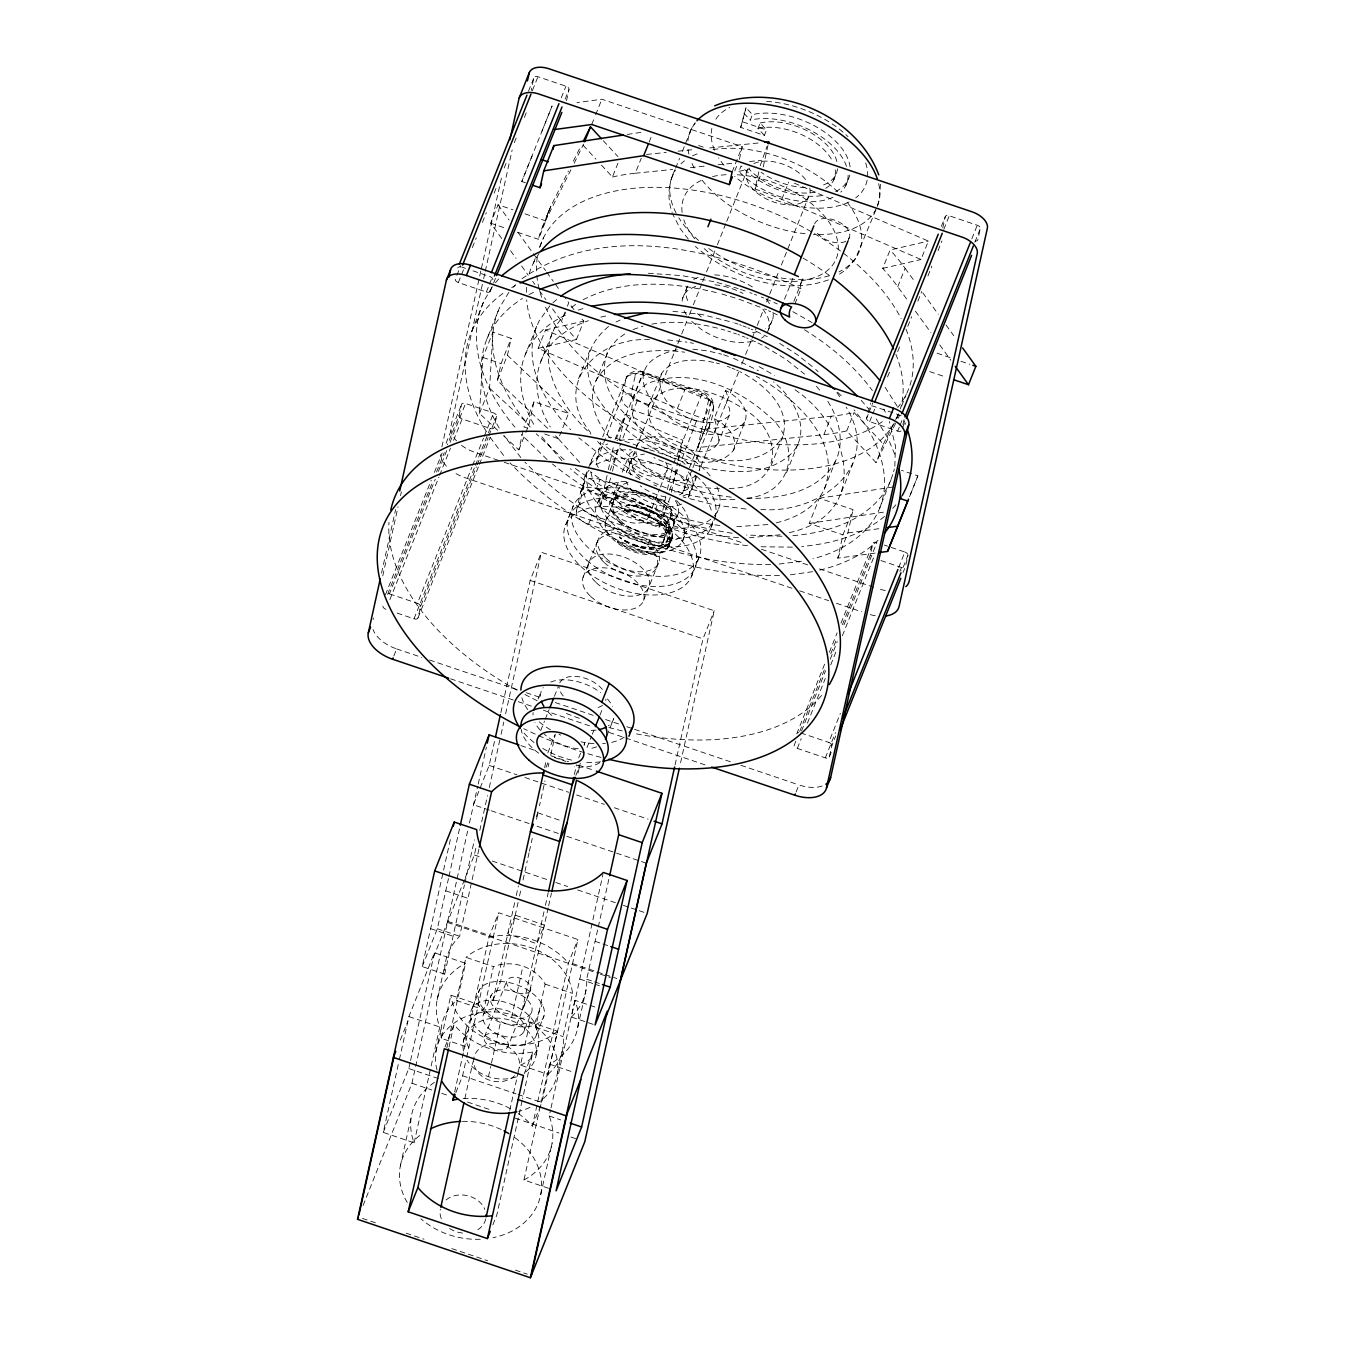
<?xml version="1.0" encoding="UTF-8"?>
<svg xmlns="http://www.w3.org/2000/svg" width="1345" height="1345" viewBox="0 0 1345 1345"><rect width="100%" height="100%" fill="white"/><g stroke="black" fill="none" stroke-linecap="round" stroke-linejoin="round"><path stroke-width="0.75" stroke-dasharray="5 3.75" d="M672.365 535.545L672.08 532.755M497.65 430.265L479.476 413.436L482.838 357.417L492.926 332.181L511.184 338.352L507.435 355.231L497.347 380.467L548.02 428.719M479.476 413.436L489.58 388.184L492.926 332.181M672.416 534.234L669.877 542.724M670.18 541.749L667.288 530.754M669.575 544.759L668.852 546.221L670.398 539.295M708.613 428.366C712.648 416.984 719.625 396.691 702.578 392.084L643.246 372.027L634.336 371.27L629.124 373.792L626.652 376.987L602.728 436.822M894.845 466.244L895.434 445.918L889.398 421.506M729.225 488.42C782.857 488.454 784.942 432.67 744.39 409.519C718.903 392.084 670.18 373.607 648.71 405.064C643.969 431.291 674.534 448.625 697.097 450.995C708.714 454.946 726.737 442.774 714.884 431.392A33.591 19.368 21.8 0 0 714.195 418.749L725.527 390.437C736.757 395.867 749.955 408.039 744.945 421.742L733.613 450.054C703.452 489.748 592.069 423.339 646.844 383.813C687.682 366.916 735.463 386.351 766.7 414.21C802.276 441.849 794.861 494.405 745.853 498.289M598.357 467.455A14.812 8.541 21.8 0 1 596.407 461.1L621.878 397.397L626.081 378.449A7.397 6.019 12.5 0 1 635.328 375.188A7.397 4.27 21.8 0 1 643.246 373.355L643.33 371.96L616.464 438.453A14.812 8.541 21.8 0 0 608.495 437.243M689.447 467.791L713.388 407.955A7.397 6.019 12.5 0 0 708.63 399.986A7.397 4.27 21.8 0 0 702.578 393.412L702.712 392.017L673.559 463.487M557.301 1073.461L563.067 1046.931M536.117 1055.102L538.639 1043.653M381.526 573.121L395.581 509.671M373.069 619.591L373.406 618.061M382.753 575.895L398.036 506.846M400.524 495.649L401.348 491.917M441.883 446.893L480.972 270.362M481.392 268.496L502.055 175.186M482.384 284.316L450.962 426.214A29.624 17.081 21.8 0 0 456.527 440.874M483.628 278.718L484.872 273.119M485.276 271.253L512.142 149.951M459.082 415.655L461.57 404.425A3.732 2.152 21.8 0 1 465.555 403.5L493.581 412.965A3.732 2.152 21.8 0 1 496.624 416.277L494.136 427.508A3.732 2.152 21.8 0 1 490.152 428.45L462.142 418.967A3.732 2.152 21.8 0 1 459.082 415.655L447.431 444.791M566.514 100.724L569.002 89.493A3.732 2.152 21.8 0 0 565.942 86.181L537.933 76.715A3.732 2.152 21.8 0 0 533.931 77.64L531.443 88.871A3.732 2.152 21.8 0 0 532.149 90.72M397.195 613.118L414.008 618.801A3.732 2.152 21.8 0 0 418.009 617.876L420.497 606.629L476.433 466.782M455.316 279.239A3.732 2.152 21.8 0 0 458.359 282.551L486.386 292.016A3.732 2.152 21.8 0 0 490.37 291.092L491.194 287.342M497.347 380.467L501.08 363.587L511.184 338.352M503.702 435.881L518.851 449.903L523.07 430.803M525.828 432.434L528.938 424.667L534.015 401.735L568.548 413.419L558.444 438.655L543.111 433.46M434.435 1082.355A71.655 58.289 12.5 0 0 414.125 1142.83L383.258 1132.389L398.927 1061.625M399.364 1059.608L408.897 1016.585L434.435 952.748L465.572 963.289L446.742 1048.327M478.904 849.132L459.62 936.271A71.655 58.289 12.5 0 0 444.674 974.15L422.229 966.567L451.063 836.388M422.229 966.567L437.36 928.739L448.49 878.52M448.944 876.469L459.839 827.259M383.258 1132.389L408.779 1068.552L410.124 1062.483M410.578 1060.465L434.435 952.748M363.1 1205.423L411.94 1083.263L467.606 831.126M469.405 823.005L477.761 786.119M478.215 784.068L486.386 747.164M400.306 1166.081L411.486 1115.61M489.345 810.127L473.44 804.747L489.176 765.423L495.027 738.993M500.878 712.564L530.149 580.401L541.379 552.307L714.229 610.748L679.813 766.179M444.674 974.15L464.412 884.976M464.866 882.925L474.415 839.868M465.252 877.747L474.348 854.983L476.618 844.761M479.795 830.437L487.495 795.668M489.294 787.497L500.626 736.371M501.08 734.32L503.787 722.046M505.602 713.876L541.379 552.307M414.125 1142.83L439.765 1027.025A71.655 58.289 12.5 0 1 465.572 963.289M441.295 1038.323A61.702 50.185 12.5 0 1 456.426 1000.495L465.992 957.354L493.447 966.618L483.881 1009.776A37.021 30.111 12.5 0 0 468.749 1047.604L441.295 1038.323L450.861 995.182L478.316 1004.463A37.021 30.128 12.5 0 0 529.997 1021.948L557.452 1031.228L547.903 1074.369L520.448 1065.089L529.997 1021.948M449.028 1046.914L454.005 1024.503A71.655 58.289 12.5 0 0 532.906 1051.992L522.533 1098.865M576.383 511.167L580.586 492.22L584.201 483.141A14.812 8.541 21.8 0 1 600.055 479.459L659.386 499.516A14.812 8.541 21.8 0 1 671.508 512.664L667.305 531.628L663.673 540.69A14.812 8.541 21.8 0 1 647.836 544.372L588.505 524.315A14.812 8.541 21.8 0 1 576.383 511.167L580.014 502.105L584.201 483.141M454.677 1091.921L488.975 937.062L498.692 912.734L577.896 939.516L541.8 1102.53L539.614 1107.977M596.407 461.1L600.61 442.135M455.854 1092.594L462.596 1075.765L466.211 1059.406M466.665 1057.372L498.692 912.734M464.832 1098.697L472.986 1061.861M670.247 497.196L659.067 527.375L600.005 507.401L607.083 475.457M608.36 469.624L613.606 445.935M491.631 1000.176L492.993 1000.209L514.849 901.94M516.261 895.535L518.397 885.952M544.607 767.575L546.221 760.228M547.852 752.897L554.728 735.042M600.005 507.401L611.387 476.298M612.53 471.187L618.145 445.851M619.423 440.017L625.106 414.361L632.369 416.799A227.07 130.885 21.8 0 0 682.873 440.185L678.485 459.99M493.077 1000.209L500.575 981.497L518.094 902.394M519.506 895.989L520.918 889.6M523.037 880.017L527.29 860.834M527.997 857.639L529.056 852.831M529.409 851.234L532.25 838.456M536.504 819.273L537.563 814.482M536.42 816.617L538.689 809.337M539.479 805.789L540.27 802.242M541.043 798.711L544.977 780.991M548.104 766.818L548.894 763.271M550.794 754.73L555.351 734.168M708.63 399.986L704.444 418.934A7.397 4.27 21.8 0 1 696.508 420.783L637.194 400.726A7.397 4.27 21.8 0 1 631.124 394.152L635.328 375.188M488.47 1076.672L490.723 1066.484M491.463 1063.105L500.491 1022.368M525.592 1071.982A37.021 30.111 12.5 0 0 510.932 1020.502L522.953 966.181M543.985 911.776L522.213 1010.061L529.711 991.349L548.289 907.438M545.397 905.387L548.239 892.609M574.382 774.485L576.332 765.675M548.642 905.841L551.467 893.063M578.031 773.123L580.25 763.103M584.15 745.483L584.806 742.558L583.864 744.895M509.772 1110.398L519.288 1067.426M520.448 1065.089A37.021 30.111 12.5 0 0 535.579 1027.261L545.129 984.103A37.021 30.128 12.5 0 0 493.447 966.618M522.079 1100.899L496.809 1215.023L492.455 1225.883M764.38 135.391L757.975 128.447L760.16 122.983L766.566 129.927L764.38 135.391L740.692 127.388L746.038 107.684L752.443 114.628A63.871 36.819 21.8 0 1 814.128 125.64A63.871 36.819 21.8 0 1 850.09 166.915M740.692 127.388L746.038 107.684M739.414 159.366L742.221 146.706L601.854 99.244L576.955 102.623M659.067 527.375L666.128 495.414M667.423 489.597L672.769 465.437A227.07 130.885 21.8 0 1 653.855 457.687M675.072 474.213L677.645 462.562M678.082 460.612L680.234 450.894M671.34 492.253L676.871 467.27M518.397 1113.593A71.655 58.289 12.5 0 1 532.351 1126.135L568.447 963.121L577.896 939.516M663.673 540.69L667.877 521.726L671.508 512.664M548.541 1188.274L523.962 1179.968L549.601 1064.164A71.655 58.289 12.5 0 0 574.87 1000.243L588.202 1004.749M679.41 494.859A14.812 8.541 21.8 0 0 683.714 490.622L687.9 471.658M547.903 1074.369A61.702 50.185 12.5 0 0 563.034 1036.541L572.583 993.4A61.702 50.185 12.5 0 0 530.434 947.485A61.702 50.185 12.5 0 0 465.992 957.354M523.962 1179.968A71.655 58.289 12.5 0 0 549.214 1116.031L550.576 1109.928M551.013 1107.91L574.87 1000.243M593.111 1024.352L571.373 1017.005L602.93 874.519M895.619 423.389L876.032 462.613L846.745 430.888A202.355 116.645 21.8 0 1 823.913 434.637L697.769 447.566L704.141 418.833L711.505 400.423A202.355 116.645 21.8 0 1 684.723 390.134L545.515 329.962L538.151 348.372L677.359 408.544A202.355 116.645 21.8 0 0 704.141 418.833M794.391 183.189L928.369 241.091L921.006 259.501L781.798 199.346A202.355 116.645 21.8 0 0 755.033 189.04L759 171.084M760.194 165.704L766.902 146.521M697.769 447.566L705.133 429.156L711.505 400.423M763.187 167.049L767.961 145.495M571.373 1017.005A71.655 58.289 12.5 0 0 586.689 979.227L597.819 929.008M598.273 926.957L609.167 877.747M540.74 1194.562L552.089 1143.25M577.728 1027.462L586.101 989.516M675.072 764.901L702.998 638.841L714.229 610.748M901.083 431.005A3.732 2.152 21.8 0 1 897.687 431.089L869.677 421.624A3.732 2.152 21.8 0 1 866.634 418.312L870.669 403.181M875.141 553.098L837.8 558.158L842.962 534.856L853.066 509.62L819.324 498.205L809.219 523.44L842.962 534.856M837.8 558.158L847.905 532.923L853.066 509.62M842.424 624.652L870.4 554.728L872.888 543.498A3.732 2.152 21.8 0 1 876.873 542.556L842.693 628.031M942.761 227.944L945.249 216.713A3.732 2.152 21.8 0 1 949.251 215.772L977.26 225.254A3.732 2.152 21.8 0 1 980.32 228.566L977.832 239.797A3.732 2.152 21.8 0 1 975.159 241.024M795.803 741.213L794.256 745.096A3.732 2.152 21.8 0 0 797.316 748.408L825.326 757.874A3.732 2.152 21.8 0 0 829.31 756.949L831.815 745.702L835.699 735.984M902.932 424.532L904.176 418.917M905.874 564.715L907.942 555.351L901.738 570.885M437.142 999.823L445.161 963.861M463.268 1042.072L465.706 1031.211M435.881 1051.74L441.278 1027.933M894.29 469.035L893.652 471.792M637.194 400.726L621.659 441.429M696.508 420.783L680.973 461.486M675.055 169.621C668.196 182.802 667.002 198.572 672.181 212.51M877.276 206.407L879.68 198.354L880.42 183.777M892.878 474.499L879.68 508.141C868.702 535.646 840.474 551.82 812.952 558.713M677.359 349.767C584.688 369.018 705.268 470.01 744.945 421.742M649.601 339.68C596.911 336.469 551.316 385.124 590.573 432.569M608.562 326.482C545.683 379.038 638.841 451.701 690.674 463.924C723.593 473.238 766.751 478.854 793.062 451.92C811.808 428.82 793.298 397.481 773.543 381.846M789.313 532.654C872.586 514.126 850.158 425.978 794.105 389.142M760.833 509.436C817.777 514.513 883.799 467.707 846.173 407.182M565.741 312.645L554.678 327.575L540.858 361.385C532.233 383.039 538.639 407.703 550.29 426.953M552.173 333.072C538.235 370.615 564.009 409.62 590.959 434.065M696.794 476.517L687.883 498.659A33.591 19.368 21.8 0 0 664.564 466.631A33.591 19.368 21.8 0 0 625.728 473.928L677.039 345.615M879.68 508.141C893.231 474.012 876.167 436.167 854.008 409.821M549.853 305.853L538.841 321.371L525.307 354.542C515.555 378.315 522.432 405.568 535.175 426.819M536.621 326.213C522.045 363.436 544.759 403.534 570.583 429.727M605.452 521.709L617.557 491.093M508.898 292.285L499.55 307.669L486.957 338.957C474.449 369.303 484.099 404.088 500.895 430.787M498.272 310.645C481.964 351.28 503.349 396.237 530.199 427.021M583.293 485.411L584.772 481.695M663.102 542.136L664.581 538.42M528.501 91.225L533.931 77.64M456.863 275.355L460.747 265.637M532.502 90.3L537.933 76.715M458.359 282.551L464.58 266.999M472.347 247.581L476.231 237.863M482.451 222.328L486.335 212.611M494.103 193.192L496.439 187.358M504.207 167.94L506.527 162.106M514.311 142.688L516.631 136.871M524.399 117.435L526.736 111.618M501.719 238.469L490.673 223.169L498.037 204.759L512.966 209.803M525.424 182.785L521.776 181.558L531.88 156.323L535.529 157.55M541.968 131.238L552.072 106.003L521.776 181.558M561.285 97.832L565.942 86.181M486.386 292.016L488.706 286.182M489.479 284.249L492.589 276.482M486.302 431.51C467.724 402.189 457.334 363.553 472.112 330.466L484.15 300.574L492.169 286.939M565.119 99.194L569.002 89.493M490.37 291.092L495.817 277.49M385.427 594.776L431.274 480.182M434.385 472.398L442.152 452.979M446.036 443.262L461.57 404.425M387.595 594.372L432.67 481.712M436.553 471.994L444.321 452.559M388.436 593.599A3.732 2.152 21.8 0 1 389.428 593.851L435.259 479.24M438.369 471.473L446.91 450.104M450.02 442.337L465.555 403.5M389.882 599.618L438.823 477.24M439.596 475.306L450.474 448.104M453.584 440.336L462.142 418.967M542.237 227.473L551.332 205.314L568.464 170.983M517.539 232.248L538.454 239.309L545.818 220.916A202.355 116.645 21.8 0 1 551.332 205.314M533.377 263.099L536.487 255.331M539.58 247.564L543.464 237.846M574.164 163.249L583.596 144.117M591.75 124.497L594.86 116.729M595.633 114.779L601.854 99.244M393.833 655.973L396.657 648.912A29.624 17.081 21.8 0 1 373.002 629.477M420.497 606.629A3.732 2.152 21.8 0 0 417.438 603.317L471.826 467.354M472.599 465.404L483.477 438.218M484.25 436.268L493.581 412.965M414.008 618.801L474.617 467.287M475.39 465.353L490.152 428.45M477.206 464.832L488.084 437.646M488.857 435.696L496.624 416.277M418.009 617.876L478.601 466.362M479.375 464.428L490.252 437.226M601.434 165.099L612.429 177.002L617.943 163.199M538.151 348.372L576.433 339.495A202.355 116.645 21.8 0 1 561.403 321.186L565.085 311.973M567.388 306.223L568.767 302.776L565.455 298.17M534.015 401.735L523.928 426.987L529.678 428.921M518.851 449.903L525.054 434.368M612.429 177.002A202.355 116.645 21.8 0 1 635.26 173.253L641.246 158.29M649.131 142.066L652.241 134.298M576.433 339.495L583.797 321.085A202.355 116.645 21.8 0 1 580.737 317.689M578.535 378.668L589.85 350.356M675.644 168.175L679.561 158.357M682.403 151.279L691.414 128.75L697.668 119.016M610.176 438.218C596.911 423.053 586.823 400.524 595.936 380.82L609.571 348.288L617.153 339.411L626.013 333.056M565.741 524.718L573.189 506.073M584.991 476.584L587.025 471.49M588.387 468.094L592.456 457.939M615.018 439.596L625.106 414.361M581.158 490.757L583.158 487.176L580.586 492.22A14.812 8.541 21.8 0 1 596.423 488.538L600.055 479.459M632.856 399.112L644.171 370.8M588.505 524.315L592.136 515.236A14.812 8.541 21.8 0 1 580.014 502.105M610.075 470.38L620.886 443.362M846.509 166.36A63.871 36.819 21.8 0 0 750.258 120.092L752.443 114.628M597.785 502.593L601.887 492.304M732.134 171.958L742.221 146.706M682.436 298.893L688.018 284.972A43.006 24.798 21.8 0 0 688.539 302.474M734.757 171.017L737.094 165.2M832.942 197.261A63.871 36.819 21.8 0 1 738.909 171.37L741.078 165.906A63.871 36.819 21.8 0 0 824.939 195.075M609.89 503.249L619.238 479.862M622.348 472.078L628.586 456.493M648.088 407.283L661.69 373.288C671.676 359.149 691.683 359.048 707.167 361.183M583.041 577.392L598.306 539.244M677.813 343.664L680.923 335.897M681.696 333.963L688.674 316.495M689.447 314.562L692.557 306.794M693.331 304.844L701.871 283.509M702.645 281.559L705.755 273.808M706.529 271.858L716.616 246.623M717.406 244.689L725.93 223.337M726.72 221.404L747.669 168.999M400.322 1040.072L407.871 1021.191M433.409 957.354L464.496 879.647M738.909 171.37L748.997 169.033L749.4 168.007M538.118 699.03L541.11 691.549M617.17 542.775L617.641 541.631A33.591 19.368 21.8 0 0 659.773 552.257A33.591 19.368 21.8 0 0 665.321 527.156A33.591 19.368 21.8 0 0 624.685 509.805L624.214 510.966A32.381 18.662 21.8 0 0 617.17 542.775A33.591 19.368 21.8 0 0 659.302 553.417A33.591 19.368 21.8 0 0 664.867 528.299A33.591 19.368 21.8 0 0 624.214 510.966L628.788 510.982M755.033 189.04L761.472 172.933M540.673 730.654L544.49 721.122M545.263 719.205L549.079 709.672M554.409 696.323L558.225 686.774M677.359 408.544L684.723 390.134M545.969 767.423L548.222 761.808M648.66 516.362L659.571 489.076M660.345 487.125L667.355 469.607M667.877 521.726A14.812 8.541 21.8 0 0 655.755 508.595L659.386 499.516M781.798 199.346L788.708 182.079M445.027 1046.898L454.005 1024.503M647.836 544.372L651.451 535.293A14.812 8.541 21.8 0 0 667.305 531.628M669.407 490.437L680.217 463.42M472.145 1008.33L479.627 989.617M683.714 490.622L692.204 469.388M692.91 467.623L709.185 426.92A7.397 6.019 12.5 0 0 704.444 418.934M578.72 757.773L581.057 751.922M643.582 600.324L658.848 562.176M666.716 542.539L678.099 514.042M575.862 775.409L579.594 766.045L575.71 764.733M586.975 747.601L591.548 736.152M592.304 734.252L593.834 730.436M599.937 715.17L602.997 707.537M669.928 543.514L670.382 542.388M738.64 371.977L699.047 470.75M741.734 364.209L744.844 356.425M745.618 354.475L756.495 327.272M757.269 325.322L763.489 309.77M766.583 302.003L768.92 296.169M769.693 294.219L778.234 272.85M781.344 265.066L808.53 197.042M483.696 1013.979L491.194 995.266M717.826 444.069L729.982 413.386L729.478 408.207L726.216 403.08A33.591 19.368 21.8 0 0 725.527 390.437M682.302 541.531A46.655 26.883 21.8 0 0 630.855 492.119A46.655 26.883 21.8 0 0 606.965 532.536A46.655 26.883 21.8 0 0 682.302 541.531L686.421 531.241M484.503 1036.76L506.964 980.589M767.306 332.501L772.887 318.58M607.032 735.446L613.774 718.583A38.786 22.361 21.8 0 1 608.343 725.779M784.505 299.246L792.995 278.012M833.614 180.18L835.8 174.732M793.869 301.381L802.915 278.734L801.267 277.927M794.945 303.852L800.981 288.755A31.91 18.393 21.8 0 1 802.915 278.734M845.837 185.475L848.022 180.011M691.431 576.686A68.007 39.207 21.8 0 0 610.865 506.645A68.007 39.207 21.8 0 0 583.461 568.8A68.007 39.207 21.8 0 0 691.431 576.686L698.879 558.04A68.007 39.207 21.8 0 0 618.33 487.983A68.007 39.207 21.8 0 0 590.909 550.139A68.007 39.207 21.8 0 0 698.879 558.04M710.681 528.551L718.146 509.906M507.939 1046.528A12.693 7.313 21.8 0 0 492.959 1033.414A12.693 7.313 21.8 0 0 487.747 1044.981A12.693 7.313 21.8 0 0 507.939 1046.528L530.401 990.357A12.693 7.313 21.8 0 0 515.438 977.243A12.693 7.313 21.8 0 0 510.226 988.81A12.693 7.313 21.8 0 0 530.401 990.357M523.743 1031.817A21.94 12.643 21.8 0 0 498.945 1008.767A21.94 12.643 21.8 0 0 488.47 1028.118A21.94 12.643 21.8 0 0 523.743 1031.817L531.225 1013.088A21.94 12.643 21.8 0 0 506.426 990.038A21.94 12.643 21.8 0 0 495.969 1009.389A21.94 12.643 21.8 0 0 531.225 1013.088M534.671 1023.074L542.153 1004.345M847.888 241.209L849.435 237.342M536.537 1034.54L544.019 1015.811M524.214 1073.73L532.906 1051.992M771.088 465.673L782.403 437.36C792.424 408.073 763.203 383.224 739.7 371.607M875.763 210.156L855.302 259.081L845.652 270.076L837.716 275.321M786.455 472.852L797.77 444.539M532.351 1126.135L538.891 1109.793M906.597 298.96L897.754 286.704A202.355 116.645 21.8 0 0 882.723 268.395L890.087 249.985L928.369 241.091M823.913 434.637L831.26 416.227A202.355 116.645 21.8 0 0 854.109 412.478L883.396 444.203L876.032 462.613M897.754 286.704L905.118 268.294A202.355 116.645 21.8 0 0 890.087 249.985M846.745 430.888L854.109 412.478M776.25 522.835C795.467 518.245 815.238 507.872 824.199 489.395L835.531 461.083C845.08 441.631 838.876 418.379 827.578 401.062M941.365 226.414L945.249 216.713M866.634 418.312L868.181 414.428M868.954 412.478L872.838 402.76M943.803 229.373L949.251 215.772M841.667 491.715L852.999 463.403M869.677 421.624L872.014 415.79M872.787 413.84L875.898 406.072M887.549 376.936L889.886 371.119M897.653 351.684L899.973 345.867M907.757 326.431L911.641 316.731M917.845 301.179L921.728 291.478M927.949 275.927L931.833 266.226M938.053 250.674L941.937 240.974M898.51 413.739L896.19 419.556A197.698 113.955 21.8 0 0 898.494 414.344M901.621 405.971L906.278 394.32M971.813 238.838L977.26 225.254M897.687 431.089L899.25 427.206M900.024 425.255L903.134 417.488M974.873 242.15L980.32 228.566M902.461 428.214L904.798 422.397M796.744 733.849L825.763 661.286M829.377 652.275L837.145 632.839M841.029 623.138L872.888 543.498M799.687 731.495L825.326 667.389M830.773 653.788L836.993 638.253M801.519 730.974L825.595 670.768M830.268 659.117L837.262 641.632M797.316 748.408L801.2 738.691M807.42 723.156L825.275 678.468M830.722 664.884L836.943 649.332M842.374 635.748L873.443 558.04A3.732 2.152 21.8 0 1 870.4 554.728M917.878 475.861L909.338 497.213L917.878 475.861L901.453 470.313M796.105 792.003L798.93 784.925A29.624 17.081 21.8 0 0 824.048 785.228M831.815 745.702A3.732 2.152 21.8 0 0 828.755 742.39L840.406 713.254M898.679 567.573L904.882 552.038L884.354 545.095M825.326 757.874L835.43 732.621M899.906 571.406L901.469 567.506A3.732 2.152 21.8 0 0 904.63 567.556M829.31 756.949L832.42 749.182M903.117 572.415L904.681 568.532M671.289 179.003L673.391 173.808M689.312 133.945L691.414 128.75M540.858 361.385C548.777 340.991 568.279 327.474 588.37 320.715M891.012 479.812C875.158 518.094 830.235 532.906 792.054 535.68M525.307 354.542C532.939 335.409 550.088 321.64 568.649 313.772M486.957 338.957C493.8 321.943 507.015 308.072 522.448 298.456M733.613 450.054C738.624 436.352 725.426 424.179 714.195 418.749M483.427 302.154C464.63 345.144 486.554 393.883 514.916 427.138M472.112 330.466C478.971 314.78 490.908 301.65 504.947 292M607.267 352.508C592.321 396.304 638.707 431.964 674.08 447.431C707.05 460.965 759.303 472.801 782.403 437.36M824.199 489.395C842.979 440.773 794.929 397.431 756.361 376.348M671.76 539.311L668.398 544.153L664.699 546.574L671.273 540.505M595.936 380.82C612.631 350.053 653.922 348.17 684.672 352.188M835.531 461.083C818.651 493.043 777.595 499.55 744.777 498.205M573.357 161.181L580.704 146.47M570.902 169.789L543.968 223.724A202.355 116.645 21.8 0 0 538.454 239.309M883.396 444.203L893.181 424.6M895.635 419.69L898.073 414.781M898.056 418.48L899.687 415.218M729.158 415.756C704.78 436.789 649.719 405.871 661.69 373.288M895.837 504.795L892.744 508.444M495.448 282.669L499.029 278.566M513.235 287.124L515.589 284.636M878.033 540.287C861.809 556.208 840.137 565.421 818.248 570.465M552.862 302.844L558.377 298.102M884.472 516.446C861.405 535.747 831.126 543.784 801.721 546.507M521.995 278.718C604.662 220.983 716.381 248.539 800.981 288.755M571.608 307.4L575.979 304.155M511.688 287.662L515.236 285.611M693.667 279.39L699.467 276.734M583.158 299.716C625.173 277.927 675.375 282.248 719.81 293.445M529.005 294.605L535.999 291.075M615.993 322.027L620.112 320.043M633.024 329.575L643.011 326.112M828.369 279.911C782.689 296.135 730.537 277.154 695.382 246.438M695.634 286.334L689.834 288.99A43.006 24.798 21.8 0 0 682.117 301.213M578.199 310.107L584.957 308.005M545.515 329.962L583.797 321.085M882.723 268.395L921.006 259.501M600.862 317.084L607.503 315.655M812.632 571.675L790.389 574.819M780.1 534.789L749.501 537.748M801.418 561.268L777.847 564.194M651.837 324.128C676.199 319.942 701.3 323.304 724.871 330.181M752.561 332.686L756.26 332.064M752.427 341.664L740.692 342.588A47.209 27.219 21.8 0 1 700.913 329.138L691.195 320.951M767.877 524.567L736.774 526.635M627.274 134.45L641.548 132.281M819.324 498.205L895.888 486.571M809.219 523.44L883.715 512.126M847.905 532.923L881.093 528.417M646.558 154.44L666.279 152.422M678.099 151.212L693.869 149.581M709.622 147.967L758.899 142.923M635.26 173.253L672.702 169.403M690.439 167.587L704.242 166.175M718.028 164.762L733.798 163.149M749.568 161.534L761.388 160.324M705.133 429.156L831.26 416.227M734.908 499.55C683.294 501.332 630.855 478.803 596.524 440.269M792.373 547.146L759.488 546.742M779.444 575.525C679.561 577.375 578.821 535.36 510.024 462.882M781.899 536.251L746.559 535.041M770.567 564.564C679.629 565.556 588.219 527.492 524.937 462.142M499.129 981.463L500.575 981.497M648.34 273.237L682.335 275.691L714.716 281.878M719.474 488.739C681.915 487.579 644.978 471.826 617.641 446.17M672.92 311.317L701.535 314.394L733.025 322.413M738.489 537.563C676.989 534.066 616.8 509.2 570.414 468.749M692.809 349.212L707.89 350.944L721.66 354.206M746.071 509.049L715.086 505.098L683.142 496.994M667.742 339.915L686.959 342.134M747.517 545.683C676.636 537.412 608.074 508.797 552.476 464.025M731.209 497.162C684.269 491.614 638.925 472.7 601.837 443.413M719.878 525.475C672.937 519.927 627.594 501.012 590.505 471.725M732.117 533.242C674.955 524.449 619.91 501.55 573.441 467.068M708.68 361.418L714.783 362.646M690.22 342.706L693.482 343.311M633.445 511.487L638.034 512.428M716.33 363.015L719.457 363.839M717.053 282.467L738.119 288.553M721.946 294.017L736.909 298.506M639.194 546.877L636.319 545.986L642.069 547.852M723.66 354.794L731.613 357.501M727.779 331.055L730.688 331.996M740.439 289.326L747.433 291.731M742.877 121.924L766.566 129.927M698.559 145.546L706.344 148.185M524.903 213.838L545.818 220.916M937.028 353.18L951.974 358.241M960.935 361.267L969.879 364.293M739.044 299.212L762.312 308.022M490.673 223.169L505.602 228.213M929.681 371.59L944.61 376.65M461.789 267.067L465.521 268.327M473.003 270.849L489.799 276.532A3.732 2.152 21.8 0 1 492.858 279.844M901.116 415.605L873.107 406.14A3.732 2.152 21.8 0 0 869.122 407.064M643.246 373.355L702.578 393.412M482.838 357.417L501.08 363.587M616.464 438.453L675.778 458.511A14.812 8.541 21.8 0 1 685.126 464.328M616.834 440.202L617.742 440.504M880.925 560.562L901.469 567.506M610.092 482.166L669.154 502.122M596.423 488.538L655.755 508.595M498.423 460.343L475.222 452.492A29.624 17.081 21.8 0 1 460.511 444.573M504.224 462.31L744.054 543.397M761.455 549.281L807.874 564.967M819.475 568.901L873.628 587.21M592.136 515.236L651.451 535.293M791.97 588.253L465.118 477.727A29.624 17.081 21.8 0 1 455.081 473.07M799.703 590.858L828.722 600.677M836.455 603.283L861.607 611.79M530.149 580.401L702.998 638.841M389.428 593.851L417.438 603.317M800.746 732.924L828.755 742.39M396.657 648.912L421.792 657.402M429.543 660.025L518.497 690.103M526.231 692.725L541.716 697.954M555.25 702.527L593.935 715.607M605.536 719.525L619.07 724.114M626.804 726.72L632.604 728.687M634.537 729.343L731.243 762.043M740.91 765.305L798.93 784.925M450.558 678.805L516.329 701.048M518.262 701.703L531.796 706.276M543.397 710.194L589.816 725.896M609.15 732.437L705.856 765.137M520.885 745.618L536.789 750.998M550.693 755.705L568.565 761.741M578.501 765.103L594.406 770.483M554.359 757.504L566.01 761.438M489.176 765.423L516.984 774.821M524.937 777.511L568.649 792.289M576.585 794.979L604.409 804.377M614.346 807.74L648.122 819.155M537.916 812.884L561.218 820.753M491.328 810.8L529.073 823.56M537.025 826.25L558.881 833.631M566.817 836.321L646.289 863.187M474.348 854.983L482.3 857.673M492.236 861.035L547.869 879.832M555.804 882.522L567.725 886.557M577.661 889.919L615.422 902.68M623.357 905.37L629.325 907.387M631.309 908.06L637.261 910.061M639.262 910.733L647.197 913.423M445.75 890.827L468.01 898.342M595.095 941.315L600.963 943.299M602.93 943.971L608.814 945.955M447.801 921.392L493.363 936.793M572.567 963.575L603.333 973.982M605.267 974.621L616.8 978.521M447.381 922.401L598.374 973.461M600.374 974.133L610.294 977.496M437.36 928.739L459.62 936.271M586.689 979.227L592.573 981.228M594.54 981.884L600.408 983.868M430.635 928.655L453.063 936.238M579.779 979.076L599.517 985.767M545.129 984.103L572.583 993.4M590.119 1005.387L595.835 1007.321M456.426 1000.495L483.881 1009.776M535.579 1027.261L563.034 1036.541M408.897 1016.585L439.765 1027.025M549.601 1064.164L574.18 1072.486M462.596 1075.765L516.06 1093.838M518.027 1094.494L541.8 1102.53M408.779 1068.552L439.933 1079.077M549.214 1116.031L560.663 1119.897M411.94 1083.263L431.812 1089.988M441.748 1093.351L449.701 1096.04M467.572 1102.076L489.429 1109.474M515.253 1118.199L558.965 1132.978M570.885 1137.013L576.854 1139.03M362.41 1218.385L378.298 1223.765M406.123 1233.163L423.994 1239.216M451.819 1248.614L487.579 1260.719M515.387 1270.117L527.307 1274.152M734.689 322.968L738.001 324.111M733.597 332.972L736.488 333.98M643.129 507.855L647.483 509.385M739.666 324.717L741.314 325.305M727.275 366.328L730.419 367.521M749.77 292.571L752.09 293.429M737.951 334.502L739.397 335.056M742.961 325.927L746.256 327.205M754.41 294.303L756.714 295.177M742.289 336.166L745.18 337.309M733.58 358.258L758.412 370.732M747.904 327.861L749.535 328.516M761.32 297.01L763.624 297.951M731.983 368.143L735.093 369.455M746.609 337.898L748.039 338.503M751.166 329.206L752.796 329.895M765.91 298.909L777.275 303.936M764.397 308.913L766.482 309.821M750.897 339.747L756.562 342.336M756.041 331.307L767.289 336.654M768.55 310.745L770.635 311.687M736.623 370.144L738.153 370.85M772.686 312.628L778.822 315.571M757.958 343.009L762.161 345.11M639.934 479.459L607.267 460.326L578.838 437.797M792.827 311.653L812.077 322.615M759.118 366.597L774.384 375.322M764.935 346.556L786.001 359.367L804.596 374.162M779.696 343.395L797.282 354.71L813.187 367.269M804.495 329.76C830.403 345.85 854.361 365.823 872.367 390.622M655.57 513.37L659.1 515.673M564.278 459.94L536.268 433.83M701.233 316.966L695.029 311.367M547.045 459.486L521.356 434.57M815.658 369.455L818.063 371.674M489.58 388.184L528.938 424.667M579.645 462.394L557.133 437.36M507.435 355.231L568.548 413.419M555.468 435.814L558.444 438.655M837.649 392.219L843.449 398.002M561.924 460.747L540.707 435.511M743.852 113.131L750.258 120.092M603.317 140.737L617.96 156.608M583.142 145.26L595.953 159.147M861.22 400.306L868.668 409.014M520.868 457.619L503.921 435.511M816.432 386.234L821.61 392.538M688.354 239.175L680.234 228.684L672.668 214.057M503.602 455.451L489.546 436.604M766.717 299.464L770.601 305.399M762.867 309.064L766.768 314.999A43.006 24.798 21.8 0 1 768.382 330.382M885.111 387.293L897.939 407.417M836.859 392.606L840.255 397.397M905.118 268.294L913.961 280.55M922.804 292.806L938.272 314.242M946.023 324.969L953.756 335.678M915.441 311.199L930.908 332.652M939.751 344.908L950.814 360.225M498.037 204.759L509.082 220.076M517.926 232.315L531.191 250.691M533.41 253.768L545.566 270.614M546.658 272.144L553.299 281.324M555.502 284.4L559.923 290.52M510.562 250.725L516.093 258.391M521.625 266.041L528.249 275.237M532.67 281.357L534.89 284.417M539.311 290.554L545.936 299.733M552.56 308.93L561.403 321.186M876.183 418.934L888.372 439.109L895.451 455.955M686.454 315.033L684.723 312.074A43.006 24.798 21.8 0 1 683.411 309.165M883.799 409.099L885.363 412.209M669.322 525.693L671.222 529.829M904.277 420.918L905.572 424.263M514.715 1137.5A71.655 58.289 12.5 0 1 540.522 1195.621A71.655 58.289 12.5 0 1 492.942 1237.703M480.299 1239.233A71.655 58.289 12.5 0 1 420.901 1218.789M407.249 1202.497A71.655 58.289 12.5 0 1 422.179 1133.751M462.428 1121.36A71.655 58.289 12.5 0 1 502.358 1130.103M463.151 1098.646A71.655 58.289 12.5 0 1 512.193 1109.675M488.975 937.062A71.655 58.289 12.5 0 1 568.447 963.121M665.607 462.159A20.528 11.836 21.8 0 1 658.193 476.231A20.528 11.836 21.8 0 1 632.436 466.648A20.528 11.836 21.8 0 1 634.554 450.609M876.167 208.845A100.757 58.087 21.8 0 1 813.406 234.349M805.151 233.694A100.757 58.087 21.8 0 1 701.115 178.919M694.154 168.024A100.757 58.087 21.8 0 1 691.935 163.35M688.875 154.087A100.757 58.087 21.8 0 1 688.068 149.564M687.934 140.838A100.757 58.087 21.8 0 1 695.113 122.967M878.655 183.609A100.757 58.087 21.8 0 1 877.797 205.028M865.692 162.964A82.112 47.327 21.8 0 1 855.672 197.917M849.082 201.952A82.112 47.327 21.8 0 1 734.689 176.296M724.064 165.401A82.112 47.327 21.8 0 1 718.617 157.836M714.598 150.203A82.112 47.327 21.8 0 1 711.875 128.464M715.843 119.167A82.112 47.327 21.8 0 1 729.763 107.432M766.6 101.396A82.112 47.327 21.8 0 1 848.006 136.635M847.199 202.305A100.757 58.087 21.8 0 1 838.961 271.909M829.377 275.691A100.757 58.087 21.8 0 1 706.276 246.69M698.559 240.419A100.757 58.087 21.8 0 1 678.821 217.772M676.131 213.082A100.757 58.087 21.8 0 1 675.442 170.311M680.99 163.771A100.757 58.087 21.8 0 1 684.437 160.879M692.524 155.902A100.757 58.087 21.8 0 1 700.426 152.674M713.001 149.598A100.757 58.087 21.8 0 1 837.649 191.747M737.262 174.766A82.112 47.327 21.8 0 1 830.638 224.497A82.112 47.327 21.8 0 1 804.091 280.298A82.112 47.327 21.8 0 1 702.746 247.312M694.709 238.771A82.112 47.327 21.8 0 1 683.815 219.79M682.117 212.359A82.112 47.327 21.8 0 1 704.192 179.137M712.547 176.565A82.112 47.327 21.8 0 1 726.838 174.682M837.498 168.781A50.555 29.136 21.8 0 1 820.383 185.963M805.05 187.577A50.555 29.136 21.8 0 1 761.068 172.21M760.16 122.983A50.555 29.136 21.8 0 1 837.01 162.022M835.245 169.823A50.555 29.136 21.8 0 1 825.712 188.317M815.339 192.116A50.555 29.136 21.8 0 1 748.997 169.033M757.975 128.447A50.555 29.136 21.8 0 1 831.95 160.122M849.754 175.085A63.871 36.819 21.8 0 1 835.127 191.797M848.107 175.237A63.871 36.819 21.8 0 1 840.81 192.083M885.346 590.472A29.624 17.081 21.8 0 1 877.495 588.505M905.942 329.037A197.698 113.955 21.8 0 1 897.703 407.485M882.337 421.674A197.698 113.955 21.8 0 1 699.198 428.063A197.698 113.955 21.8 0 1 545.347 306.761M541.648 297.396A197.698 113.955 21.8 0 1 536.756 274.632M536.537 270.883A197.698 113.955 21.8 0 1 537.58 255.802M539.866 246.656A197.698 113.955 21.8 0 1 708.748 192.839A197.698 113.955 21.8 0 1 901.116 318.563M446.422 466.127A29.624 17.081 21.8 0 1 440.656 454.677M875.242 615.707A29.624 17.081 21.8 0 1 869.929 614.53M894.358 422.986A197.698 113.955 21.8 0 1 690.876 453.904A197.698 113.955 21.8 0 1 526.668 299.885M526.416 292.302A197.698 113.955 21.8 0 1 526.736 286.653M529.207 273.724A197.698 113.955 21.8 0 1 539.479 253.095M803.099 258.089A197.698 113.955 21.8 0 1 830.857 276.566M895.854 354.273A197.698 113.955 21.8 0 1 900.36 408.93M485.747 1218.856A23.201 18.88 12.5 0 1 476.382 1230.524M462.478 1233.012A23.201 18.88 12.5 0 1 447.549 1226.976M441.295 1218.654A23.201 18.88 12.5 0 1 440.353 1209.205M446.052 1199.975A23.201 18.88 12.5 0 1 484.822 1209.407M514.664 1075.697A23.201 18.88 12.5 0 1 476.113 1069.813A23.201 18.88 12.5 0 1 495.532 1043.518A23.201 18.88 12.5 0 1 517.959 1071.242M714.649 274.901A47.209 27.219 21.8 0 1 753.2 287.527M773.19 313.772A43.006 24.798 21.8 0 1 765.507 328.499M714.985 284.787A47.209 27.219 21.8 0 1 743.012 293.412M763.977 336.418A43.006 24.798 21.8 0 1 761.673 338.099M574.029 309.703A202.355 116.645 21.8 0 1 568.767 302.776M457.804 267.991A3.732 2.152 21.8 0 1 458.225 267.302M458.88 266.915A3.732 2.152 21.8 0 1 460.814 266.814M385.998 609.335A3.732 2.152 21.8 0 1 382.938 606.023M904.882 552.038A3.732 2.152 21.8 0 1 907.875 554.476M797.35 733.008A3.732 2.152 21.8 0 1 798.728 732.621M814.616 223.942A18.662 10.76 21.8 0 1 841.129 223.253A18.662 10.76 21.8 0 1 843.483 242.184A18.662 10.76 21.8 0 1 815.44 230.499M709.185 426.92A14.812 8.541 21.8 0 1 693.331 430.602L634.016 410.544A14.812 8.541 21.8 0 1 621.878 397.397A7.397 6.019 12.5 0 1 631.124 394.152M713.388 407.955A14.812 8.541 21.8 0 0 701.249 394.825L641.935 374.767A14.812 8.541 21.8 0 0 626.081 378.449M676.485 500.592A46.655 26.883 21.8 0 1 669.961 541.295A46.655 26.883 21.8 0 1 604.762 514.866A46.655 26.883 21.8 0 1 629.124 481.392M599.786 762.665A45.848 26.429 21.8 0 1 574.265 766.835M538.723 753.166A45.848 26.429 21.8 0 1 521.372 730.621M821.593 695.432A236.989 136.602 21.8 0 1 633.882 733.378M622.214 730.873A236.989 136.602 21.8 0 1 608.848 727.51M579.325 718.314A236.989 136.602 21.8 0 1 564.816 712.867M537.143 700.678A236.989 136.602 21.8 0 1 524.365 694.188M517.035 690.204A236.989 136.602 21.8 0 1 388.991 522.364M601.114 757.42A236.989 136.602 21.8 0 1 523.743 728.671M602.51 705.284A24.647 14.207 21.8 0 1 595.902 708.025M563.236 695.987A24.647 14.207 21.8 0 1 559.066 687.026M559.755 682.957A24.647 14.207 21.8 0 1 579.493 676.838A24.647 14.207 21.8 0 1 603.048 690.355M605.956 699.131A24.647 14.207 21.8 0 1 605.738 700.493M624.265 737.127A59.382 34.23 21.8 0 1 610.428 742.625M605.334 743.398A59.382 34.23 21.8 0 1 602.627 743.634M593.986 743.617A59.382 34.23 21.8 0 1 580.99 741.818M560.697 735.143A59.382 34.23 21.8 0 1 558.982 734.353M550.441 729.78A59.382 34.23 21.8 0 1 538.942 721.626M527.711 709.588A59.382 34.23 21.8 0 1 521.877 697.719M600.458 761.791A59.382 34.23 21.8 0 1 583.478 762.111M571.591 760.11A59.382 34.23 21.8 0 1 541.093 747.383M534.1 742.49A59.382 34.23 21.8 0 1 521.154 729.595M596.087 730.066A38.786 22.361 21.8 0 1 589.429 730.301M551.887 715.54A38.786 22.361 21.8 0 1 547.449 711.186M540.488 696.206A38.786 22.361 21.8 0 1 543.212 687.547M550.744 682.066A38.786 22.361 21.8 0 1 600.509 692.574M607.436 698.963A38.786 22.361 21.8 0 1 612.412 706.327M596.659 746.794A38.786 22.361 21.8 0 1 588.589 748.778M578.316 748.778A38.786 22.361 21.8 0 1 544.406 734.269M539.967 729.898A38.786 22.361 21.8 0 1 534.991 722.534M533.007 714.935A38.786 22.361 21.8 0 1 533.124 712.531M463.487 1050.983A37.021 30.111 12.5 0 1 510.932 1020.502M516.48 1076.807A37.021 30.111 12.5 0 1 467.034 1060.079M437.058 1070.015A61.702 50.185 12.5 0 1 513.319 1015.156A61.702 50.185 12.5 0 1 539.749 1101.605M530.031 1107.389A61.702 50.185 12.5 0 1 518.783 1111.357M557.452 1031.228A61.702 50.185 12.5 0 1 492.993 1041.097A61.702 50.185 12.5 0 1 450.861 995.182M624.685 509.805A32.381 18.662 21.8 0 1 662.53 527.005A32.381 18.662 21.8 0 1 657.301 550.643A32.381 18.662 21.8 0 1 617.641 541.631M688.354 471.927A33.591 19.368 21.8 0 1 683.025 495.969M665.725 496.91A33.591 19.368 21.8 0 1 640.17 485.713M630.939 474.852A33.591 19.368 21.8 0 1 644.339 454.055M695.819 475.592A33.591 19.368 21.8 0 1 660.597 476.55A33.591 19.368 21.8 0 1 635.916 451.533M636.656 446.204A33.591 19.368 21.8 0 1 674.921 440.572A33.591 19.368 21.8 0 1 699.081 471.002M809.757 188.081A33.591 19.368 21.8 0 1 773.879 202.086A33.591 19.368 21.8 0 1 748.761 167.452M753.856 163.602A33.591 19.368 21.8 0 1 806.966 181.558M694.995 475.02A33.591 19.368 21.8 0 1 671.071 491.648M640.052 478.013A33.591 19.368 21.8 0 1 635.378 452.962M643.885 448.894A33.591 19.368 21.8 0 1 690.624 466.278M712.278 523.373A68.007 39.207 21.8 0 1 635.328 529.93A68.007 39.207 21.8 0 1 587.193 471.54M590.186 464.782A68.007 39.207 21.8 0 1 631.259 449.869M696.407 476.046A68.007 39.207 21.8 0 1 715.271 516.614M716.952 486.873A68.007 39.207 21.8 0 1 713.909 516.329M710.849 519.187A68.007 39.207 21.8 0 1 638.808 519.523A68.007 39.207 21.8 0 1 590.505 468.564M590.623 464.899A68.007 39.207 21.8 0 1 607.688 443.934M619.557 440.538A68.007 39.207 21.8 0 1 711.69 477.946M712.514 521.591A68.007 39.207 21.8 0 1 631.662 538.319A68.007 39.207 21.8 0 1 589.211 470.162M595.953 464.748A68.007 39.207 21.8 0 1 663.606 466.665A68.007 39.207 21.8 0 1 711.892 512.613M681.696 504.056A33.591 19.368 21.8 0 1 650.055 502.542A33.591 19.368 21.8 0 1 626.4 481.695M675.291 500.592A32.381 18.662 21.8 0 1 663.623 523.407A32.381 18.662 21.8 0 1 622.365 507.166A32.381 18.662 21.8 0 1 628.838 482.317M653.804 484.872A32.381 18.662 21.8 0 1 656.881 486.133M547.751 213.67L546.255 217.537L548.827 210.98L547.751 213.67M515.253 915.172L507.771 933.901L536.907 943.753L544.389 925.024L515.253 915.172M614.715 514.412A20.528 11.836 21.8 0 0 647.87 518.363A20.528 11.836 21.8 0 0 625.223 496.624A20.528 11.836 21.8 0 0 614.715 514.412M486.621 1012.129A34.869 20.108 21.8 0 0 542.859 1018.619A34.869 20.108 21.8 0 0 504.156 981.766A34.869 20.108 21.8 0 0 486.621 1012.129M479.123 1030.842A34.869 20.108 21.8 0 0 535.36 1037.348A34.869 20.108 21.8 0 0 496.658 1000.495A34.869 20.108 21.8 0 0 479.123 1030.842M620.852 521.171A32.381 18.662 21.8 0 0 672.937 526.769A32.381 18.662 21.8 0 0 636.538 492.707A32.381 18.662 21.8 0 0 620.852 521.171M620.146 522.953A32.381 18.662 21.8 0 0 672.231 528.568A32.381 18.662 21.8 0 0 635.815 494.489A32.381 18.662 21.8 0 0 620.146 522.953M667.204 522.448A33.591 19.368 21.8 0 0 626.568 505.098A32.381 18.662 21.8 0 1 664.43 522.28A32.381 18.662 21.8 0 1 659.184 545.936A32.381 18.662 21.8 0 1 619.524 536.907A33.591 19.368 21.8 0 0 661.656 547.549A33.591 19.368 21.8 0 0 667.204 522.448M667.019 522.919A33.591 19.368 21.8 0 0 626.383 505.569A32.381 18.662 21.8 0 1 664.228 522.751A32.381 18.662 21.8 0 1 659 546.406A32.381 18.662 21.8 0 1 619.339 537.378A33.591 19.368 21.8 0 0 661.471 548.02A33.591 19.368 21.8 0 0 667.019 522.919M604.292 562.597A32.381 18.662 21.8 0 0 656.377 568.195A32.381 18.662 21.8 0 0 619.961 534.133A32.381 18.662 21.8 0 0 604.292 562.597M596.255 582.688A32.381 18.662 21.8 0 0 648.34 588.286A32.381 18.662 21.8 0 0 611.925 554.224A32.381 18.662 21.8 0 0 596.255 582.688M590.724 596.474A32.381 18.662 21.8 0 0 642.809 602.089A32.381 18.662 21.8 0 0 606.41 568.01A32.381 18.662 21.8 0 0 590.724 596.474M586.857 560.293A68.007 39.207 21.8 0 0 694.827 568.195A68.007 39.207 21.8 0 0 614.261 498.138A68.007 39.207 21.8 0 0 586.857 560.293M605.99 558.326A32.381 18.662 21.8 0 0 658.075 563.942A32.381 18.662 21.8 0 0 621.676 529.863A32.381 18.662 21.8 0 0 605.99 558.326"/><path stroke-width="1.5" d="M448.625 678.166L392.538 659.201A29.624 17.081 21.8 0 1 368.295 632.923L380.299 578.72M399.717 491.009L446.405 280.13L450.525 269.857A18.662 10.76 21.8 0 1 470.498 265.217L893.484 408.241A18.662 10.76 21.8 0 1 908.766 424.785L830.638 777.561L826.519 787.851A29.624 17.081 21.8 0 1 794.828 795.214L711.656 767.087M448.877 277.322L450.525 269.857M509.906 139.729L518.985 98.673A18.662 10.76 21.8 0 1 538.958 94.049L961.961 237.056A18.662 10.76 21.8 0 1 977.227 253.617L899.099 606.393A29.624 17.081 21.8 0 1 885.867 615.96M527.442 80.902L529.089 73.437A18.662 10.76 21.8 0 1 549.063 68.797L972.048 211.821A18.662 10.76 21.8 0 1 987.331 228.381L909.203 581.158A29.624 17.081 21.8 0 1 905.857 586.672M532.738 185.257L540.034 187.728L543.767 170.849L553.854 145.613L623.206 135.072M553.03 149.362L553.854 145.613M661.942 793.315L584.789 1141.72L530.384 1277.75L357.535 1219.31L434.687 870.904L454.24 822.03L476.685 829.613A71.655 58.289 12.5 0 0 525.929 886.288A71.655 58.289 12.5 0 0 603.384 872.468L627.089 880.471L595.078 1025.008L610.21 987.18L642.221 842.642L661.942 793.315L596.39 771.156M358.896 1215.006L394.287 1055.169M453.332 826.133L454.24 822.03M460.293 825.208L469.371 784.202L489.092 734.874L518.901 744.945M487.293 743.079L489.092 734.874M495.481 736.959L500.424 714.582M479.358 847.081L491.631 791.734A71.655 58.289 12.5 0 1 544.187 772.988M408.191 1211.795L444.287 1048.764L523.491 1075.546L487.378 1238.577L408.191 1211.795L417.892 1187.517L448.574 1048.949M457.905 1099.201A71.655 58.289 12.5 0 0 452.861 1100.075L454.223 1093.973M440.807 1207.154L463.924 1102.782M519.103 882.757L543.952 770.517M548.592 891.012L573.743 777.427M551.82 891.466L576.467 780.218M486.201 1216.822L509.318 1112.449M543.767 170.849L643.7 155.65L729.326 184.601L732.134 171.958L591.75 124.497L554.426 129.557M768.348 143.713L768.752 141.914L764.817 142.318M609.621 875.696L618.7 834.69A71.655 58.289 12.5 0 0 577.661 780.823M530.384 1277.75L607.537 929.345L627.089 880.471M531.292 1275.497L567.136 1113.61M581.628 1126.992L607.284 1011.188L581.746 1075.042L556.107 1190.829L581.628 1126.992L570.196 1123.125M620.23 980.858L646.289 863.187L662.026 823.863L674.635 766.936M679.359 768.23L647.197 913.423L606.259 1015.794M826.519 787.851L904.647 435.074L908.766 424.785M519.271 97.748L529.375 72.512M459.351 264.108L526.954 95.108M462.579 265.116L530.939 94.184M446.405 280.13A18.662 10.76 21.8 0 1 466.379 275.506L470.498 265.217M491.362 272.648L558.948 103.666M494.422 275.96L562.008 106.978M496.591 275.557L561.857 112.392M540.034 187.728L541.581 183.845M368.295 632.923L370.598 627.123M584.52 141.813L590.505 126.85L601.484 138.754M392.538 659.201L393.059 657.907M643.7 155.65L648.357 144.016M707.907 226.75L710.917 219.201M729.326 184.601L732.437 176.851M395.8 1051.387L393.379 1057.422L438.958 1072.839M768.298 143.058L768.752 141.914M549.836 707.756L553.652 698.223M357.535 1219.31L358.442 1217.04M533.427 824.115L530.418 831.597L559.554 841.449L567.052 822.736M601.753 702.14L609.235 683.411M575.105 777.275L572.113 784.757L542.976 774.922M595.364 726.619L599.181 717.07M452.861 1100.075L455.114 1094.46M780.638 308.896L782.958 303.096M794.542 274.145L813.843 225.876M628.922 736.253L632.671 726.905M815.457 322.296L847.888 241.209M487.378 1238.577L490.286 1231.331M580.721 1079.631L566.228 1115.862L518.161 1099.605M871.442 401.23L938.255 234.181M874.67 402.256L942.257 233.257M904.647 435.074A18.662 10.76 21.8 0 0 889.381 418.514L893.484 408.241M901.89 413.672L970.266 242.739M904.95 416.984L973.326 246.034M906.345 418.514L971.611 255.348M879.294 552.543L887.582 551.416L908.547 499.079M794.828 795.214L795.332 793.92M953.571 379.677L968.501 384.72L975.865 366.311L962.6 347.935M848.174 693.835L897.905 569.523M842.676 718.516L900.948 572.819M840.188 729.747L900.797 578.249M887.582 551.416L907.774 501.097L900.477 498.625M583.158 141.561L590.505 126.85M902.058 495.75C913.625 476.416 914.516 452.172 907.841 431.005M900.427 498.407L901.251 497.078M884.522 533.108C898.964 515.555 903.689 491.328 898.998 469.304M501.584 275.893C584.739 206.743 708.294 236.35 798.392 276.566M560.764 296.287C580.905 281.828 605.838 275.809 630.217 273.859M520.162 283.022C607.352 244.302 708.664 268.126 791.6 307.047A31.91 18.393 21.8 0 0 789.649 317.067C713.438 280.248 621.39 258.072 539.648 289.444M714.699 105.852C774.031 80.431 856.092 113.922 878.756 174.867M624.483 318.261L646.827 312.662M592.002 306.206C687.766 288.872 789.196 328.6 857.269 396.035M887.313 527.576L897.67 526.181M614.43 314.495C693.97 305.618 775.46 336.704 834.64 389.377M713.405 348.153L716.717 349.145M721.693 350.726L728.334 353.029M540.993 159.399L548.306 161.871M972.872 365.302L975.865 366.311M466.379 275.506L889.381 418.514M654.073 821.173L662.026 823.863M469.371 784.202L491.631 791.734M618.7 834.69L642.221 842.642M434.687 870.904L607.537 929.345M610.764 946.611L618.599 949.267M602.375 984.54L610.21 987.18M729.982 353.634L731.63 354.239M733.277 354.878L734.925 355.517M814.145 323.893C838.776 339.36 861.607 358.056 880 380.685M955.236 366.344L968.501 384.72M430.4 1128.909A71.655 58.289 12.5 0 1 460.747 1121.411M503.988 1130.91A71.655 58.289 12.5 0 1 508.763 1133.566M491.732 1215.796A71.655 58.289 12.5 0 1 417.892 1187.517M696.962 120.781A100.757 58.087 21.8 0 1 794.172 110.895A100.757 58.087 21.8 0 1 877.36 179.003M540.69 251.498A197.698 113.955 21.8 0 1 801.368 257.063M833.9 278.886A197.698 113.955 21.8 0 1 893.534 348.943M441.143 1206.616A23.201 18.88 12.5 0 1 441.698 1205.389M486.049 1214.821A23.201 18.88 12.5 0 1 486.066 1216.183M830.638 777.561A29.624 17.081 21.8 0 1 825.813 784.236M520.868 726.552A45.848 26.429 21.8 0 1 574.903 713.018A45.848 26.429 21.8 0 1 603.098 760.144M390.773 509.974A236.989 136.602 21.8 0 1 664.733 458.578A236.989 136.602 21.8 0 1 829.277 684.555M520.078 726.838A236.989 136.602 21.8 0 1 440.319 473.877A236.989 136.602 21.8 0 1 809.69 609.134A236.989 136.602 21.8 0 1 608.747 759.303M520.868 690.086A59.382 34.23 21.8 0 1 589.547 673.038A59.382 34.23 21.8 0 1 629.258 732.638M520.229 728.317A59.382 34.23 21.8 0 1 540.925 685.597A59.382 34.23 21.8 0 1 617.271 716.078A59.382 34.23 21.8 0 1 602.947 761.354M606.326 727.04A38.786 22.361 21.8 0 1 599.046 729.595M543.851 706.344A38.786 22.361 21.8 0 1 541.447 701.249M533.629 710.278A38.786 22.361 21.8 0 1 578.585 703.166A38.786 22.361 21.8 0 1 605.418 739.414M516.816 1111.811A61.702 50.185 12.5 0 1 442.152 1081.767M785.312 320.244A18.662 10.76 21.8 0 0 815.171 323.002A18.662 10.76 21.8 0 0 793.684 303.55A18.662 10.76 21.8 0 0 785.312 320.244M528.753 759.975A45.848 26.429 21.8 0 0 602.089 766.768A45.848 26.429 21.8 0 0 549.298 718.97A45.848 26.429 21.8 0 0 528.753 759.975M544.019 754.259A24.647 14.207 21.8 0 0 583.158 757.134A24.647 14.207 21.8 0 0 553.989 731.747A24.647 14.207 21.8 0 0 544.019 754.259"/></g></svg>
